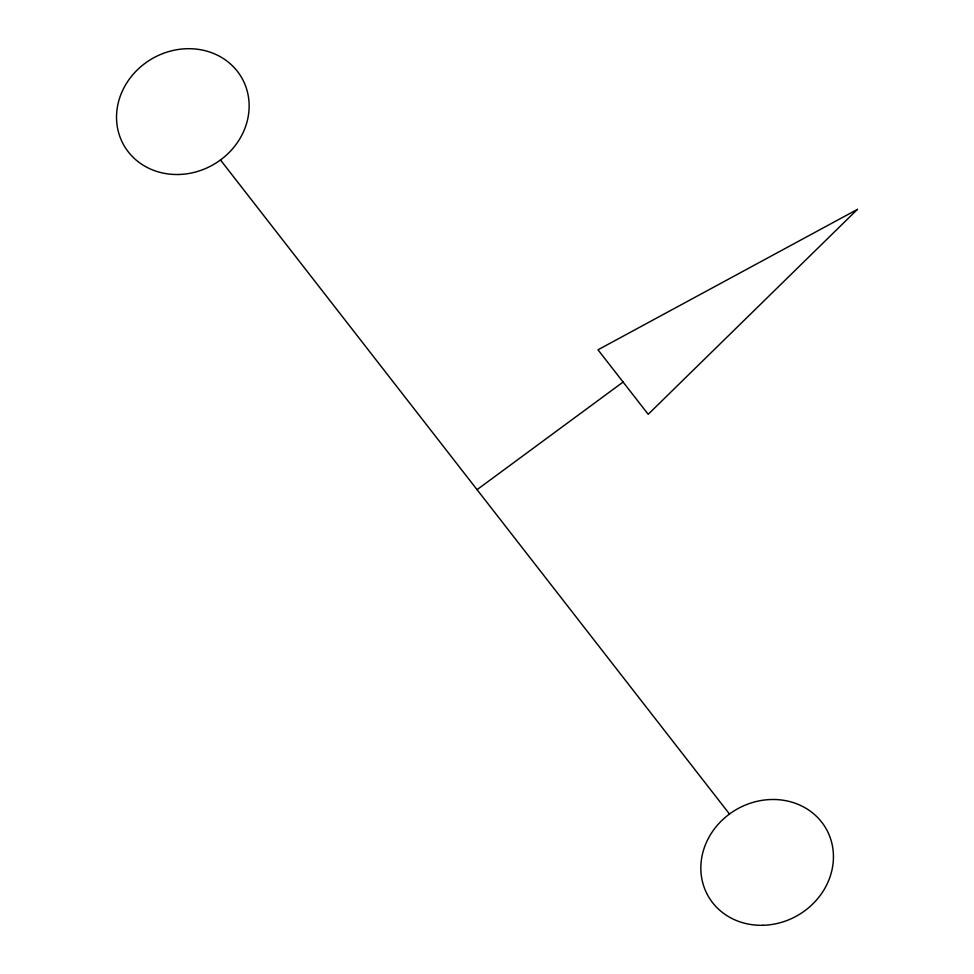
<?xml version="1.0" encoding="UTF-8"?>
<svg xmlns="http://www.w3.org/2000/svg" width="974" height="974" viewBox="0 0 974 974"><rect width="100%" height="100%" fill="white"/><g stroke="black" fill="none" stroke-linecap="round" stroke-linejoin="round"><path stroke-width="1.46" d="M477.053 489.666L623.092 382.052M220.489 159.98L729.477 814.021M857.437 209.373L648.197 414.303L597.999 349.8L857.437 209.373M762.983 925.288A67.912 61.192 -29.8 0 0 826.524 829.471A67.912 61.192 -29.8 0 0 711.897 832.429A67.912 61.192 -29.8 0 0 762.983 925.288M178.692 174.492A67.912 61.192 -29.8 0 0 242.222 78.675A67.912 61.192 -29.8 0 0 127.594 81.633A67.912 61.192 -29.8 0 0 178.692 174.492"/></g></svg>
